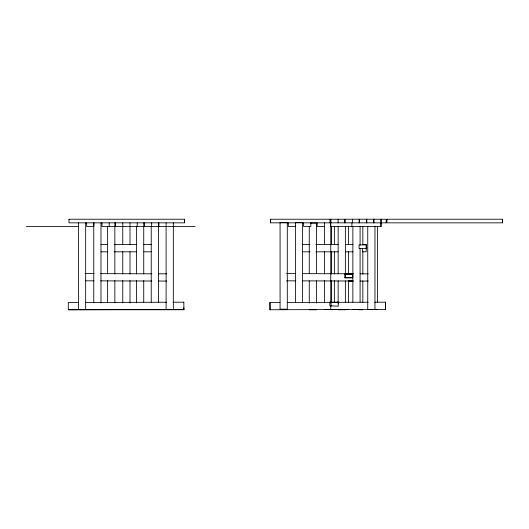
<?xml version="1.0" encoding="UTF-8"?>
<svg xmlns="http://www.w3.org/2000/svg" width="529" height="529" viewBox="0 0 529 529"><rect width="100%" height="100%" fill="white"/><g stroke="black" fill="none" stroke-linecap="round" stroke-linejoin="round"><path stroke-width="0.79" d="M336.927 302.357L338.415 302.185L329.884 302.198L329.884 305.808L338.256 306.185L338.256 302.575L337.105 302.198M331.035 306.185L331.035 302.575L329.884 302.198M344.802 274.148L352.75 274.128L352.75 277.745L352.023 277.771L344.802 277.771L344.802 274.148L352.75 274.128M344.802 277.771L352.75 277.745M183.808 302.185L183.927 309.405L68.32 309.749L68.294 302.528L78.292 302.495M85.625 302.476L166.575 302.238M173.082 302.218L183.9 302.185M269.929 302.528L270.048 309.749L269.929 302.528L279.927 302.495M287.26 302.476L368.21 302.238M374.717 302.218L385.535 302.185L385.562 309.405L269.955 309.749M385.535 302.185L385.562 309.405M183.927 309.405L183.828 307.805M68.968 219.231L184.581 219.231L184.581 222.841L68.968 222.841L69.021 219.231M386.216 222.841L270.603 222.841L270.603 219.231L386.216 219.231L386.163 222.841M386.937 219.231L502.55 219.231L502.55 222.841L386.937 222.841L386.99 219.231M295.394 222.511L302.614 222.511L302.614 302.575M310.867 223.099L316.487 223.099L316.487 273.447M26.45 226.452L77.895 226.452M195.141 226.452L101.971 226.452L101.971 222.841M324.403 226.452L317.182 226.452L317.182 222.841M381.052 226.452L330.446 226.452L330.446 222.841M101.006 244.596L107.605 244.596M114.211 244.596L136.495 244.596M143.928 244.596L151.354 244.596M302.641 244.596L310.067 244.596M315.846 244.596L338.13 244.596M345.563 244.596L352.988 244.596M362.596 244.596L366.207 244.596L366.207 251.817L362.596 251.817L362.596 248.61M101.006 251.817L107.605 251.817M114.211 251.817L136.495 251.817M143.928 251.817L151.354 251.817M302.641 251.817L310.067 251.817M315.846 251.817L338.13 251.817M345.563 251.817L352.988 251.817M348.28 273.586L352.916 273.843L348.142 273.672M348.28 280.813L352.916 281.071L348.142 280.899M331.035 302.575L338.256 302.575M93.759 309.511L100.979 309.511M107.632 309.511L114.853 309.511M122.768 309.511L129.995 309.511M136.515 309.511L143.736 309.511M151.228 309.511L158.449 309.511M324.403 309.511L334.368 309.511M344.987 309.525L348.598 309.525M352.863 309.525L360.084 309.525M377.441 309.511L367.741 309.511L367.741 226.148M68.373 309.749L183.94 309.749M309.267 309.769L316.487 309.769M338.15 309.769L345.371 309.769M358.708 309.769L362.834 309.769M286.592 273.599L295.744 273.625M302.277 273.645L353.511 273.797M360.044 273.817L368.296 273.837M85.03 273.599L94.109 273.625M100.642 273.645L151.876 273.797M158.409 273.817L166.734 273.837M286.573 280.82L295.724 280.846M302.251 280.866L353.491 281.018M360.024 281.038L368.277 281.064M85.764 280.82L94.089 280.846M100.616 280.866L151.856 281.018M158.389 281.038L166.714 281.064M502.497 219.231L502.497 222.841M381.131 219.231L381.131 222.841M380.999 222.841L380.999 226.452L380.926 219.231M377.441 226.148L377.441 302.085M374.962 226.148L374.962 309.511M373.91 219.231L373.91 222.841M373.699 219.231L373.699 222.841M366.795 219.231L366.795 222.841M366.372 219.231L366.372 222.841M362.834 226.399L362.834 244.557M362.834 251.163L362.834 274.273M362.834 280.879L362.834 302.337M360.084 226.154L360.084 245.139M360.084 248.445L360.084 302.099M359.575 219.231L359.575 222.841M359.151 219.231L359.151 222.841M352.863 226.154L352.863 302.099M352.453 219.231L352.453 222.841M351.911 222.841L351.911 226.452M348.598 226.154L348.598 244.319M348.598 251.744L348.598 274.029M348.598 280.635L348.598 302.099M345.53 274.128L345.53 277.745M345.371 226.399L345.371 274.273M345.371 280.879L345.371 302.337M345.232 219.231L345.232 222.841M344.604 219.231L344.604 222.841M338.11 219.231L338.11 222.841M338.15 226.399L338.15 273.447M338.15 280.879L338.15 303.163M334.368 226.148L334.368 244.305M334.368 251.731L334.368 274.022M334.368 280.621L334.368 302.085M331.63 226.148L331.63 244.305M331.63 251.731L331.63 274.022M331.63 280.621L331.63 302.085M330.889 219.231L330.889 222.841M330.757 222.841L330.757 302.912M330.757 305.385L330.757 309.511M330.605 222.841L330.625 226.452M330.546 222.841L330.546 226.452M330.05 219.231L330.05 222.841M324.403 222.841L324.403 244.305M324.403 251.731L324.403 274.022M324.403 280.621L324.403 302.912M316.487 280.879L316.487 303.163M310.834 222.841L310.834 226.452L303.606 226.452L303.606 222.841M309.267 226.399L309.267 273.447M309.267 280.879L309.267 303.163M295.513 222.841L295.513 226.452L288.292 226.452L288.292 222.841M295.394 225.81L295.394 302.575M270.656 219.231L270.656 222.841M184.528 219.231L184.528 222.841M173.327 222.841L173.327 309.511L166.106 309.511L166.106 222.841M158.885 222.841L158.885 226.452M158.449 222.841L158.449 302.085M151.658 222.841L151.658 226.452M151.228 226.148L151.228 302.085M144.437 222.841L144.437 226.452M143.736 222.841L143.736 274.022M143.736 280.621L143.736 302.085M137.216 222.841L137.216 226.452M136.515 226.148L136.515 274.022M136.515 280.621L136.515 302.912M129.995 222.841L129.995 244.305M129.995 251.731L129.995 274.022M129.995 280.621L129.995 302.912M122.768 222.841L122.768 244.305M122.768 251.731L122.768 274.022M122.768 280.621L122.768 302.912M115.547 222.841L115.547 226.452M114.853 222.841L114.853 274.022M114.853 280.621L114.853 302.912M109.199 222.841L109.199 226.452M107.632 226.148L107.632 274.022M107.632 280.621L107.632 302.912M100.979 222.841L100.979 302.912M93.878 222.841L93.878 226.452L86.657 226.452L86.657 222.841M93.759 222.841L93.759 302.912M85.658 222.841L85.658 309.511L78.437 309.511L78.437 222.841M334.804 309.405L331.822 309.749L338.415 309.405L334.804 309.405M287.293 222.511L280.072 222.511L280.072 309.181L287.293 309.181L287.293 222.511M366.306 244.934L359.085 244.934L359.085 248.544L366.306 248.544L366.306 244.934"/></g></svg>
